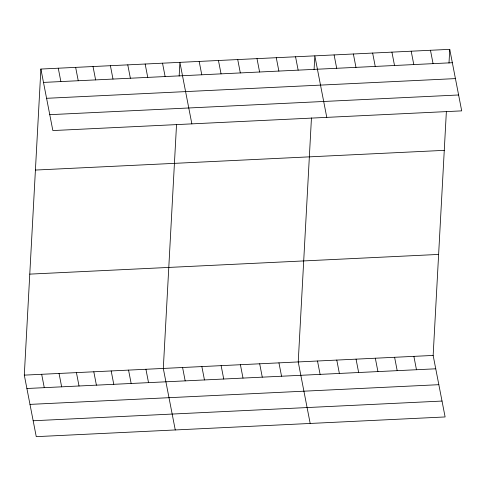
<?xml version="1.0" encoding="UTF-8"?>
<svg xmlns="http://www.w3.org/2000/svg" width="486" height="486" viewBox="0 0 486 486"><rect width="100%" height="100%" fill="white"/><g stroke="black" fill="none" stroke-linecap="round" stroke-linejoin="round"><path stroke-width="0.73" d="M446.379 111.397L433.148 355.436L445.109 416.952L36.256 436.653L24.3 375.131L40.891 69.048L449.744 49.347L461.7 110.869L52.853 130.564L40.891 69.048M176.54 124.398L163.308 368.437L175.264 429.952M179.158 76.059L179.905 62.354L191.861 123.869M311.459 117.898L298.228 361.936L310.183 423.452M314.078 69.559L314.825 55.854L326.78 117.369M448.997 63.059L449.744 49.347M43.491 82.413L452.338 62.718M46.583 98.306L455.431 78.604M49.76 114.678L458.614 94.977M35.417 170.057L444.265 150.356M29.774 274.128L438.627 254.427M24.3 375.131L433.148 355.436M26.9 388.502L435.748 368.801M29.986 404.388L438.834 384.687M33.17 420.761L442.017 401.059M430.468 50.277L433.069 63.642M411.192 51.206L413.793 64.571M391.923 52.136L394.517 65.501M372.647 53.065L375.241 66.43M413.872 356.36L416.472 369.731M353.371 53.995L355.971 67.36M394.602 357.289L397.196 370.654M334.095 54.924L336.695 68.289M375.326 358.218L377.926 371.583M356.05 359.148L358.65 372.513M295.549 56.777L298.149 70.148M336.78 360.077L339.374 373.442M276.273 57.706L278.873 71.071M317.504 361.007L320.104 374.372M256.997 58.636L259.597 72.001M237.727 59.565L240.321 72.93M278.952 362.866L281.552 376.231M218.451 60.495L221.051 73.86M259.682 363.789L262.276 377.16M199.175 61.424L201.775 74.789M240.406 364.719L243.006 378.084M162.524 63.192L165.125 76.557M221.13 365.648L223.73 379.013M145.15 64.024L147.75 77.396M201.86 366.578L204.454 379.943M127.775 64.863L130.37 78.228M182.584 367.507L185.178 380.872M110.401 65.701L112.995 79.066M93.02 66.539L95.621 79.904M145.934 369.275L148.528 382.64M75.646 67.378L78.246 80.743M128.559 370.107L131.153 383.478M58.271 68.21L60.865 81.581M111.179 370.946L113.779 384.311M93.804 371.784L96.404 385.149M76.43 372.622L79.024 385.987M59.055 373.461L61.649 386.826M41.675 374.299L44.275 387.664"/></g></svg>
